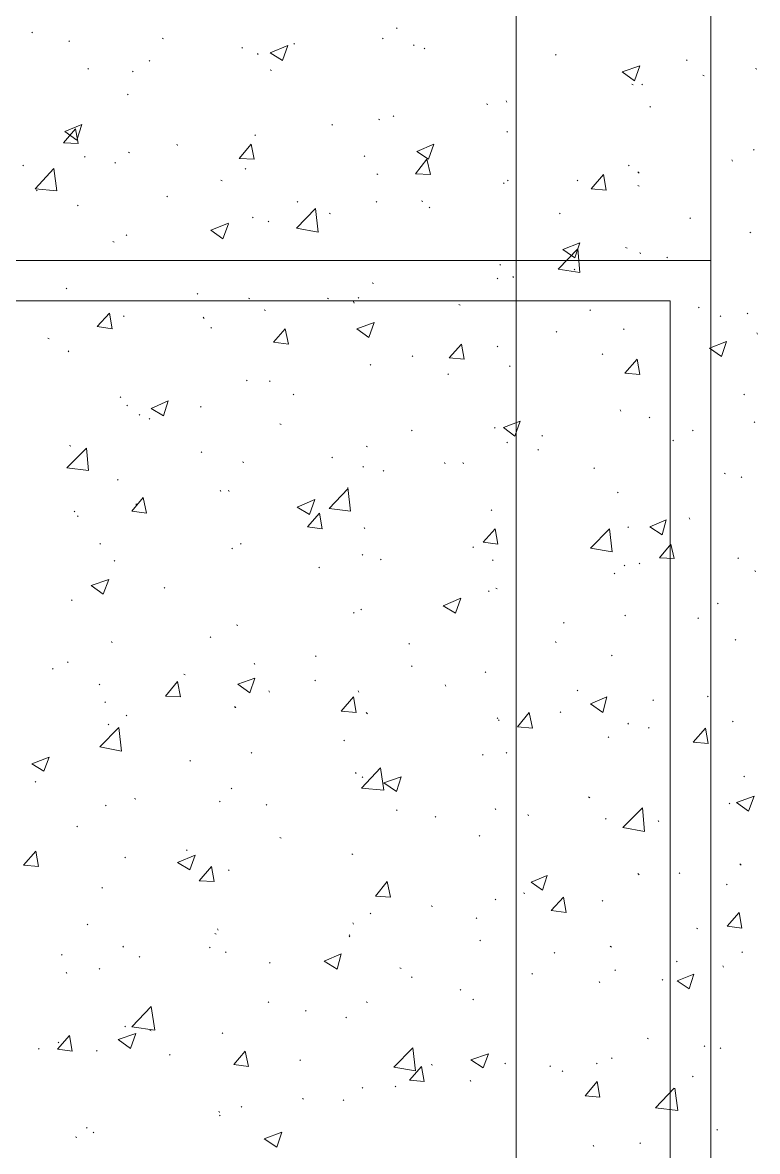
# Model space of a CAD drawing. Header units: millimetres. Extents: x 2928 to 3112, y 1220 to 1280.
# Drawn here: x 2978.841 to 2980.654, y 1245.648 to 1248.432 of the extents above; entities that cross this region are included whole.
import ezdxf

# ---------------------------------------------------------------- set-up
doc = ezdxf.new("R2010")
doc.units = ezdxf.units.MM

msp = doc.modelspace()

# ---------------------------------------------------------------- linework, layer by layer
at = {"color": 253, "linetype": 'Continuous', "lineweight": 5, "true_color": 0x9a9a9a}
for points in [[(2980.05854, 1262.93893), (2980.05854, 1240.41361), (2980.05854, 1240.41361)], [(2961.3116, 1241.9003), (2980.43854, 1241.9003), (2980.43854, 1247.74538), (2972.27343, 1247.74538), (2972.27343, 1256.61384), (2980.43854, 1256.61384), (2980.43854, 1261.45224), (2961.3116, 1261.45224), (2961.3116, 1249.1904)], [(2980.53854, 1247.84538), (2972.37343, 1247.84538), (2972.37343, 1256.51384), (2980.53854, 1256.51384)]]:
    msp.add_lwpolyline(points, dxfattribs=at)
msp.add_lwpolyline([(2941.98633, 1261.55224), (2980.53854, 1261.55224), (2980.53854, 1241.8003), (2941.98633, 1241.8003)], close=True, dxfattribs=at)
at = {"color": 92, "linetype": 'Continuous', "lineweight": 13, "true_color": 0x00b800}
for points in [[(2979.7652, 1248.41706), (2979.76353, 1248.41872), (2979.76353, 1248.41872)], [(2978.86519, 1248.40706), (2978.86352, 1248.40872), (2978.86352, 1248.40872)], [(2978.95685, 1248.38539), (2978.95519, 1248.38706), (2978.95519, 1248.38706)], [(2979.18852, 1248.39206), (2979.18519, 1248.39372), (2979.18519, 1248.39372)], [(2979.7302, 1248.39206), (2979.72853, 1248.39372), (2979.72853, 1248.39372)], [(2979.38353, 1248.36872), (2979.38186, 1248.37039), (2979.38186, 1248.37039)], [(2979.42186, 1248.35372), (2979.42019, 1248.35539), (2979.42019, 1248.35539)], [(2979.45186, 1248.35706), (2979.4952, 1248.37539), (2979.4952, 1248.37539)], [(2979.45186, 1248.35706), (2979.48186, 1248.33872), (2979.48186, 1248.33872)], [(2979.48186, 1248.33872), (2979.4952, 1248.37539), (2979.4952, 1248.37539)], [(2979.51186, 1248.37872), (2979.5102, 1248.38039), (2979.5102, 1248.38039)], [(2979.80687, 1248.37539), (2979.8052, 1248.37706), (2979.8052, 1248.37706)], [(2979.83353, 1248.36706), (2979.83187, 1248.36872), (2979.83187, 1248.36872)], [(2979.15519, 1248.33706), (2979.15352, 1248.33872), (2979.15352, 1248.33872)], [(2980.15687, 1248.35206), (2980.15521, 1248.35372), (2980.15521, 1248.35372)], [(2980.48021, 1248.33872), (2980.47854, 1248.34039), (2980.47854, 1248.34039)], [(2979.00352, 1248.31706), (2979.00186, 1248.31872), (2979.00186, 1248.31872)], [(2979.11352, 1248.31039), (2979.11186, 1248.31206), (2979.11186, 1248.31206)], [(2979.4552, 1248.31372), (2979.45186, 1248.31539), (2979.45186, 1248.31539)], [(2980.32021, 1248.31039), (2980.36354, 1248.32539), (2980.36354, 1248.32539)], [(2980.32021, 1248.31039), (2980.35021, 1248.28872), (2980.35021, 1248.28872)], [(2980.35021, 1248.28872), (2980.36354, 1248.32539), (2980.36354, 1248.32539)], [(2980.52188, 1248.30039), (2980.51854, 1248.30206), (2980.51854, 1248.30206)], [(2980.65188, 1248.31706), (2980.64855, 1248.31872), (2980.64855, 1248.31872)], [(2980.34687, 1248.27872), (2980.34354, 1248.28039), (2980.34354, 1248.28039)], [(2980.37021, 1248.27872), (2980.36854, 1248.28039), (2980.36854, 1248.28039)], [(2979.10186, 1248.25372), (2979.10019, 1248.25539), (2979.10019, 1248.25539)], [(2979.98854, 1248.23039), (2979.9852, 1248.23205), (2979.9852, 1248.23205)], [(2980.0352, 1248.23539), (2980.03354, 1248.23872), (2980.03354, 1248.23872)], [(2980.39021, 1248.22372), (2980.38854, 1248.22539), (2980.38854, 1248.22539)], [(2979.72187, 1248.19205), (2979.71853, 1248.19372), (2979.71853, 1248.19372)], [(2979.75687, 1248.20039), (2979.7552, 1248.20205), (2979.7552, 1248.20205)], [(2978.94185, 1248.13539), (2978.97186, 1248.17039), (2978.97186, 1248.17039)], [(2978.94519, 1248.16372), (2978.98686, 1248.18039), (2978.98686, 1248.18039)], [(2978.94519, 1248.16372), (2978.97519, 1248.14205), (2978.97519, 1248.14205)], [(2978.97852, 1248.13372), (2978.97186, 1248.17039), (2978.97186, 1248.17039)], [(2978.97519, 1248.14205), (2978.98686, 1248.18039), (2978.98686, 1248.18039)], [(2979.6052, 1248.17872), (2979.60353, 1248.18039), (2979.60353, 1248.18039)], [(2980.03687, 1248.16205), (2980.0352, 1248.16372), (2980.0352, 1248.16372)], [(2978.94185, 1248.13539), (2978.97852, 1248.13372), (2978.97852, 1248.13372)], [(2979.22353, 1248.12872), (2979.22186, 1248.13205), (2979.22186, 1248.13205)], [(2979.37519, 1248.09705), (2979.40519, 1248.13205), (2979.40519, 1248.13205)], [(2979.41186, 1248.09539), (2979.40519, 1248.13205), (2979.40519, 1248.13205)], [(2979.41519, 1248.15372), (2979.41353, 1248.15539), (2979.41353, 1248.15539)], [(2979.81353, 1248.11372), (2979.8552, 1248.13205), (2979.8552, 1248.13205)], [(2979.84187, 1248.09539), (2979.8552, 1248.13205), (2979.8552, 1248.13205)], [(2979.10519, 1248.11039), (2979.10186, 1248.11205), (2979.10186, 1248.11205)], [(2979.81353, 1248.11372), (2979.84187, 1248.09539), (2979.84187, 1248.09539)], [(2980.64521, 1248.11705), (2980.64355, 1248.11872), (2980.64355, 1248.11872)], [(2978.84352, 1248.07872), (2978.84185, 1248.08039), (2978.84185, 1248.08039)], [(2978.99519, 1248.10039), (2978.99352, 1248.10205), (2978.99352, 1248.10205)], [(2979.07019, 1248.08539), (2979.06852, 1248.08705), (2979.06852, 1248.08705)], [(2979.37519, 1248.09705), (2979.41186, 1248.09539), (2979.41186, 1248.09539)], [(2979.6852, 1248.10205), (2979.68353, 1248.10372), (2979.68353, 1248.10372)], [(2979.8102, 1248.05872), (2979.83853, 1248.09539), (2979.83853, 1248.09539)], [(2979.84687, 1248.05705), (2979.83853, 1248.09539), (2979.83853, 1248.09539)], [(2980.33687, 1248.07872), (2980.33521, 1248.08039), (2980.33521, 1248.08039)], [(2980.59188, 1248.09039), (2980.59021, 1248.09372), (2980.59021, 1248.09372)], [(2978.87185, 1248.02205), (2978.91852, 1248.07205), (2978.91852, 1248.07205)], [(2978.92519, 1248.01705), (2978.91852, 1248.07205), (2978.91852, 1248.07205)], [(2979.39186, 1248.07039), (2979.39019, 1248.07205), (2979.39019, 1248.07205)], [(2979.71687, 1248.05705), (2979.7152, 1248.05872), (2979.7152, 1248.05872)], [(2979.8102, 1248.05872), (2979.84687, 1248.05705), (2979.84687, 1248.05705)], [(2980.24354, 1248.02205), (2980.27354, 1248.05705), (2980.27354, 1248.05705)], [(2980.28021, 1248.01872), (2980.27354, 1248.05705), (2980.27354, 1248.05705)], [(2980.36188, 1248.06038), (2980.35854, 1248.06372), (2980.35854, 1248.06372)], [(2978.87185, 1248.02205), (2978.92519, 1248.01705), (2978.92519, 1248.01705)], [(2979.33353, 1248.04205), (2979.33019, 1248.04372), (2979.33019, 1248.04372)], [(2980.02854, 1248.03538), (2980.02687, 1248.03705), (2980.02687, 1248.03705)], [(2980.03854, 1248.04205), (2980.03687, 1248.04372), (2980.03687, 1248.04372)], [(2980.21021, 1248.04205), (2980.20854, 1248.04372), (2980.20854, 1248.04372)], [(2980.24354, 1248.02205), (2980.28021, 1248.01872), (2980.28021, 1248.01872)], [(2980.36188, 1248.02872), (2980.35854, 1248.03038), (2980.35854, 1248.03038)], [(2978.87685, 1248.01705), (2978.87519, 1248.01872), (2978.87519, 1248.01872)], [(2979.19853, 1248.00205), (2979.19686, 1248.00372), (2979.19686, 1248.00372)], [(2978.97852, 1247.98038), (2978.97686, 1247.98205), (2978.97686, 1247.98205)], [(2979.51686, 1247.92538), (2979.56353, 1247.97372), (2979.56353, 1247.97372)], [(2979.5202, 1247.98872), (2979.51853, 1247.99038), (2979.51853, 1247.99038)], [(2979.5702, 1247.91538), (2979.56353, 1247.97372), (2979.56353, 1247.97372)], [(2979.7152, 1247.98872), (2979.71353, 1247.99038), (2979.71353, 1247.99038)], [(2979.82853, 1247.99038), (2979.8252, 1247.99205), (2979.8252, 1247.99205)], [(2979.8452, 1247.97538), (2979.84353, 1247.97705), (2979.84353, 1247.97705)], [(2979.30519, 1247.92038), (2979.34853, 1247.93705), (2979.34853, 1247.93705)], [(2979.41019, 1247.95038), (2979.40853, 1247.95205), (2979.40853, 1247.95205)], [(2979.44853, 1247.94038), (2979.44686, 1247.94205), (2979.44686, 1247.94205)], [(2979.6002, 1247.96038), (2979.59686, 1247.96205), (2979.59686, 1247.96205)], [(2980.16687, 1247.96038), (2980.16521, 1247.96205), (2980.16521, 1247.96205)], [(2980.48854, 1247.94872), (2980.48688, 1247.95038), (2980.48688, 1247.95038)], [(2979.30519, 1247.92038), (2979.33519, 1247.89872), (2979.33519, 1247.89872)], [(2979.33519, 1247.89872), (2979.34853, 1247.93538), (2979.34853, 1247.93538)], [(2979.51686, 1247.92538), (2979.5702, 1247.91538), (2979.5702, 1247.91538)], [(2980.63688, 1247.91372), (2980.63521, 1247.91538), (2980.63521, 1247.91538)], [(2979.06686, 1247.89038), (2979.06352, 1247.89205), (2979.06352, 1247.89205)], [(2979.09852, 1247.90705), (2979.09686, 1247.90872), (2979.09686, 1247.90872)], [(2980.17354, 1247.87205), (2980.21521, 1247.88872), (2980.21521, 1247.88872)], [(2980.20354, 1247.85205), (2980.21521, 1247.88872), (2980.21521, 1247.88872)], [(2980.16187, 1247.82371), (2980.21021, 1247.87372), (2980.21021, 1247.87372)], [(2980.17354, 1247.87205), (2980.20354, 1247.85205), (2980.20354, 1247.85205)], [(2980.21521, 1247.81538), (2980.21021, 1247.87372), (2980.21021, 1247.87372)], [(2980.33187, 1247.87538), (2980.32854, 1247.87705), (2980.32854, 1247.87705)], [(2980.36521, 1247.86205), (2980.36354, 1247.86538), (2980.36354, 1247.86538)], [(2980.43188, 1247.85205), (2980.43021, 1247.85372), (2980.43021, 1247.85372)], [(2980.0202, 1247.83372), (2980.01854, 1247.83538), (2980.01854, 1247.83538)], [(2980.01354, 1247.80038), (2980.01187, 1247.80205), (2980.01187, 1247.80205)], [(2980.05187, 1247.80371), (2980.0502, 1247.80538), (2980.0502, 1247.80538)], [(2980.16187, 1247.82371), (2980.21521, 1247.81538), (2980.21521, 1247.81538)], [(2980.20354, 1247.82205), (2980.20187, 1247.82371), (2980.20187, 1247.82371)], [(2978.95019, 1247.77538), (2978.94852, 1247.77705), (2978.94852, 1247.77705)], [(2979.70687, 1247.78871), (2979.70353, 1247.79038), (2979.70353, 1247.79038)], [(2979.27353, 1247.76205), (2979.27186, 1247.76371), (2979.27186, 1247.76371)], [(2979.40186, 1247.75038), (2979.39853, 1247.75205), (2979.39853, 1247.75205)], [(2979.5952, 1247.75038), (2979.59353, 1247.75205), (2979.59353, 1247.75205)], [(2979.65853, 1247.74038), (2979.65686, 1247.74371), (2979.65686, 1247.74371)], [(2979.6702, 1247.75205), (2979.66853, 1247.75371), (2979.66853, 1247.75371)], [(2979.02519, 1247.68205), (2979.05519, 1247.71538), (2979.05519, 1247.71538)], [(2979.06186, 1247.67705), (2979.05519, 1247.71538), (2979.05519, 1247.71538)], [(2979.4402, 1247.72205), (2979.43686, 1247.72371), (2979.43686, 1247.72371)], [(2979.9202, 1247.73538), (2979.91687, 1247.73705), (2979.91687, 1247.73705)], [(2980.24187, 1247.72205), (2980.24021, 1247.72371), (2980.24021, 1247.72371)], [(2980.51021, 1247.72871), (2980.50854, 1247.73038), (2980.50854, 1247.73038)], [(2980.63021, 1247.71371), (2980.62855, 1247.71538), (2980.62855, 1247.71538)], [(2979.09186, 1247.70705), (2979.09019, 1247.70871), (2979.09019, 1247.70871)], [(2979.28853, 1247.70205), (2979.28686, 1247.70538), (2979.28686, 1247.70538)], [(2979.6652, 1247.67705), (2979.70853, 1247.69205), (2979.70853, 1247.69205)], [(2979.6952, 1247.65538), (2979.70853, 1247.69205), (2979.70853, 1247.69205)], [(2980.56354, 1247.70705), (2980.56188, 1247.70871), (2980.56188, 1247.70871)], [(2979.02519, 1247.68205), (2979.06186, 1247.67705), (2979.06186, 1247.67705)], [(2979.30686, 1247.67871), (2979.30519, 1247.68038), (2979.30519, 1247.68038)], [(2979.4602, 1247.64371), (2979.48853, 1247.67705), (2979.48853, 1247.67705)], [(2979.49686, 1247.63871), (2979.48853, 1247.67705), (2979.48853, 1247.67705)], [(2979.6652, 1247.67705), (2979.6952, 1247.65538), (2979.6952, 1247.65538)], [(2980.15854, 1247.66871), (2980.15687, 1247.67038), (2980.15687, 1247.67038)], [(2980.32521, 1247.67538), (2980.32354, 1247.67705), (2980.32354, 1247.67705)], [(2980.65355, 1247.66371), (2980.65188, 1247.66705), (2980.65188, 1247.66705)], [(2978.90685, 1247.65205), (2978.90352, 1247.65371), (2978.90352, 1247.65371)], [(2979.4602, 1247.64371), (2979.49686, 1247.63871), (2979.49686, 1247.63871)], [(2979.89353, 1247.60538), (2979.92354, 1247.63871), (2979.92354, 1247.63871)], [(2979.9302, 1247.60205), (2979.92354, 1247.63871), (2979.92354, 1247.63871)], [(2980.01354, 1247.63205), (2980.01187, 1247.63371), (2980.01187, 1247.63371)], [(2980.53521, 1247.62871), (2980.57688, 1247.64538), (2980.57688, 1247.64538)], [(2980.56521, 1247.60871), (2980.57688, 1247.64538), (2980.57688, 1247.64538)], [(2978.95519, 1247.62038), (2978.95352, 1247.62205), (2978.95352, 1247.62205)], [(2979.80353, 1247.60871), (2979.80187, 1247.61038), (2979.80187, 1247.61038)], [(2979.89353, 1247.60538), (2979.9302, 1247.60205), (2979.9302, 1247.60205)], [(2980.27187, 1247.61371), (2980.27021, 1247.61538), (2980.27021, 1247.61538)], [(2980.53521, 1247.62871), (2980.56521, 1247.60871), (2980.56521, 1247.60871)], [(2979.7002, 1247.58704), (2979.69853, 1247.58871), (2979.69853, 1247.58871)], [(2980.04354, 1247.58371), (2980.04187, 1247.58538), (2980.04187, 1247.58538)], [(2980.32687, 1247.56704), (2980.35687, 1247.60205), (2980.35687, 1247.60205)], [(2980.36354, 1247.56371), (2980.35687, 1247.60205), (2980.35687, 1247.60205)], [(2979.39519, 1247.54871), (2979.39353, 1247.55038), (2979.39353, 1247.55038)], [(2979.45186, 1247.54704), (2979.4502, 1247.54871), (2979.4502, 1247.54871)], [(2979.89187, 1247.56371), (2979.8902, 1247.56538), (2979.8902, 1247.56538)], [(2980.32687, 1247.56704), (2980.36354, 1247.56371), (2980.36354, 1247.56371)], [(2979.08352, 1247.50704), (2979.08186, 1247.50871), (2979.08186, 1247.50871)], [(2979.15852, 1247.48038), (2979.20019, 1247.49871), (2979.20019, 1247.49871)], [(2979.18852, 1247.46204), (2979.20019, 1247.49871), (2979.20019, 1247.49871)], [(2979.5102, 1247.51371), (2979.50853, 1247.51538), (2979.50853, 1247.51538)], [(2980.62188, 1247.51371), (2980.62021, 1247.51538), (2980.62021, 1247.51538)], [(2979.10019, 1247.48704), (2979.09852, 1247.48871), (2979.09852, 1247.48871)], [(2979.13019, 1247.46371), (2979.12852, 1247.46538), (2979.12852, 1247.46538)], [(2979.15852, 1247.48038), (2979.18852, 1247.46204), (2979.18852, 1247.46204)], [(2979.28186, 1247.48371), (2979.28019, 1247.48538), (2979.28019, 1247.48538)], [(2980.31687, 1247.47371), (2980.31521, 1247.47704), (2980.31521, 1247.47704)], [(2979.15519, 1247.45371), (2979.15352, 1247.45538), (2979.15352, 1247.45538)], [(2979.47853, 1247.44038), (2979.4752, 1247.44204), (2979.4752, 1247.44204)], [(2980.02687, 1247.43371), (2980.06854, 1247.44871), (2980.06854, 1247.44871)], [(2980.0552, 1247.41204), (2980.06854, 1247.44871), (2980.06854, 1247.44871)], [(2980.38854, 1247.45704), (2980.38688, 1247.45871), (2980.38688, 1247.45871)], [(2980.64688, 1247.44538), (2980.64521, 1247.44704), (2980.64521, 1247.44704)], [(2979.80187, 1247.42538), (2979.8002, 1247.42704), (2979.8002, 1247.42704)], [(2980.00687, 1247.43204), (2980.0052, 1247.43371), (2980.0052, 1247.43371)], [(2980.02687, 1247.43371), (2980.0552, 1247.41204), (2980.0552, 1247.41204)], [(2980.12354, 1247.41204), (2980.12187, 1247.41371), (2980.12187, 1247.41371)], [(2980.49521, 1247.42538), (2980.49354, 1247.42704), (2980.49354, 1247.42704)], [(2978.95019, 1247.33371), (2978.99852, 1247.38204), (2978.99852, 1247.38204)], [(2978.96019, 1247.38704), (2978.95685, 1247.38871), (2978.95685, 1247.38871)], [(2979.00352, 1247.32704), (2978.99852, 1247.38204), (2978.99852, 1247.38204)], [(2979.69187, 1247.38538), (2979.68853, 1247.38704), (2979.68853, 1247.38704)], [(2980.03687, 1247.39538), (2980.0352, 1247.39704), (2980.0352, 1247.39704)], [(2980.44688, 1247.40038), (2980.44521, 1247.40204), (2980.44521, 1247.40204)], [(2979.28353, 1247.37204), (2979.28186, 1247.37371), (2979.28186, 1247.37371)], [(2979.6052, 1247.35871), (2979.60353, 1247.36037), (2979.60353, 1247.36037)], [(2980.11354, 1247.37704), (2980.11187, 1247.37871), (2980.11187, 1247.37871)], [(2978.95019, 1247.33371), (2979.00352, 1247.32704), (2979.00352, 1247.32704)], [(2979.38686, 1247.34704), (2979.38353, 1247.34871), (2979.38353, 1247.34871)], [(2979.68187, 1247.33537), (2979.6802, 1247.33704), (2979.6802, 1247.33704)], [(2979.73187, 1247.32537), (2979.7302, 1247.32704), (2979.7302, 1247.32704)], [(2979.88353, 1247.34371), (2979.88187, 1247.34704), (2979.88187, 1247.34704)], [(2979.92854, 1247.34371), (2979.92687, 1247.34704), (2979.92687, 1247.34704)], [(2980.25187, 1247.33204), (2980.25021, 1247.33371), (2980.25021, 1247.33371)], [(2979.07686, 1247.30371), (2979.07519, 1247.30537), (2979.07519, 1247.30537)], [(2980.57521, 1247.31871), (2980.57188, 1247.32037), (2980.57188, 1247.32037)], [(2980.61521, 1247.31037), (2980.61355, 1247.31204), (2980.61355, 1247.31204)], [(2979.33019, 1247.27537), (2979.32853, 1247.27871), (2979.32853, 1247.27871)], [(2979.35019, 1247.27537), (2979.34853, 1247.27871), (2979.34853, 1247.27871)], [(2979.59686, 1247.23371), (2979.64353, 1247.28204), (2979.64353, 1247.28204)], [(2979.6502, 1247.22704), (2979.64353, 1247.28537), (2979.64353, 1247.28537)], [(2980.31021, 1247.27204), (2980.30854, 1247.27371), (2980.30854, 1247.27371)], [(2979.11019, 1247.22704), (2979.13852, 1247.26037), (2979.13852, 1247.26037)], [(2979.12186, 1247.24371), (2979.12019, 1247.24537), (2979.12019, 1247.24537)], [(2979.14686, 1247.22204), (2979.13852, 1247.26037), (2979.13852, 1247.26037)], [(2979.51853, 1247.23704), (2979.56186, 1247.25537), (2979.56186, 1247.25537)], [(2979.54853, 1247.21871), (2979.56186, 1247.25537), (2979.56186, 1247.25537)], [(2978.97019, 1247.22537), (2978.96852, 1247.22704), (2978.96852, 1247.22704)], [(2978.97852, 1247.21371), (2978.97686, 1247.21537), (2978.97686, 1247.21537)], [(2979.11019, 1247.22704), (2979.14686, 1247.22204), (2979.14686, 1247.22204)], [(2979.51853, 1247.23704), (2979.54853, 1247.21871), (2979.54853, 1247.21871)], [(2979.54353, 1247.18871), (2979.57353, 1247.22204), (2979.57353, 1247.22204)], [(2979.5802, 1247.18371), (2979.57353, 1247.22204), (2979.57353, 1247.22204)], [(2979.59686, 1247.23371), (2979.6502, 1247.22704), (2979.6502, 1247.22704)], [(2979.99854, 1247.22871), (2979.99687, 1247.23037), (2979.99687, 1247.23037)], [(2979.54353, 1247.18871), (2979.5802, 1247.18371), (2979.5802, 1247.18371)], [(2979.6852, 1247.18371), (2979.68353, 1247.18704), (2979.68353, 1247.18704)], [(2980.33521, 1247.18704), (2980.33354, 1247.18871), (2980.33354, 1247.18871)], [(2980.38854, 1247.18871), (2980.42854, 1247.20537), (2980.42854, 1247.20537)], [(2980.38854, 1247.18871), (2980.41854, 1247.16871), (2980.41854, 1247.16871)], [(2980.41854, 1247.16871), (2980.42854, 1247.20537), (2980.42854, 1247.20537)], [(2980.48688, 1247.20704), (2980.48521, 1247.21037), (2980.48521, 1247.21037)], [(2979.97687, 1247.15037), (2980.00687, 1247.18371), (2980.00687, 1247.18371)], [(2980.01354, 1247.14537), (2980.00687, 1247.18371), (2980.00687, 1247.18371)], [(2980.24187, 1247.13537), (2980.28854, 1247.18371), (2980.28854, 1247.18371)], [(2980.29521, 1247.12704), (2980.28854, 1247.18371), (2980.28854, 1247.18371)], [(2979.03352, 1247.14537), (2979.03186, 1247.14704), (2979.03186, 1247.14704)], [(2979.35853, 1247.13371), (2979.35686, 1247.13537), (2979.35686, 1247.13537)], [(2979.38019, 1247.14537), (2979.37853, 1247.14704), (2979.37853, 1247.14704)], [(2979.95354, 1247.13704), (2979.95187, 1247.13871), (2979.95187, 1247.13871)], [(2979.97687, 1247.15037), (2980.01354, 1247.14537), (2980.01354, 1247.14537)], [(2980.24187, 1247.13537), (2980.29521, 1247.12704), (2980.29521, 1247.12704)], [(2980.41188, 1247.11204), (2980.44021, 1247.14537), (2980.44021, 1247.14537)], [(2980.44854, 1247.11037), (2980.44021, 1247.14537), (2980.44021, 1247.14537)], [(2979.06852, 1247.1037), (2979.06686, 1247.10537), (2979.06686, 1247.10537)], [(2979.6802, 1247.1187), (2979.67853, 1247.12037), (2979.67853, 1247.12037)], [(2979.7252, 1247.10704), (2979.72353, 1247.1087), (2979.72353, 1247.1087)], [(2980.00187, 1247.10537), (2980.0002, 1247.10704), (2980.0002, 1247.10704)], [(2980.41188, 1247.11204), (2980.44854, 1247.11037), (2980.44854, 1247.11037)], [(2980.60688, 1247.11037), (2980.60521, 1247.11204), (2980.60521, 1247.11204)], [(2979.57353, 1247.08704), (2979.57186, 1247.0887), (2979.57186, 1247.0887)], [(2980.32687, 1247.09204), (2980.32521, 1247.0937), (2980.32521, 1247.0937)], [(2980.36354, 1247.09704), (2980.36188, 1247.0987), (2980.36188, 1247.0987)], [(2980.64855, 1247.07704), (2980.64688, 1247.08037), (2980.64688, 1247.08037)], [(2979.01019, 1247.0437), (2979.05352, 1247.0587), (2979.05352, 1247.0587)], [(2979.04019, 1247.02204), (2979.05352, 1247.0587), (2979.05352, 1247.0587)], [(2980.30187, 1247.07204), (2980.30021, 1247.0737), (2980.30021, 1247.0737)], [(2979.01019, 1247.0437), (2979.04019, 1247.02204), (2979.04019, 1247.02204)], [(2979.19186, 1247.03704), (2979.19019, 1247.0387), (2979.19019, 1247.0387)], [(2979.99187, 1247.0287), (2979.9902, 1247.03037), (2979.9902, 1247.03037)], [(2980.01187, 1247.03537), (2980.00854, 1247.03704), (2980.00854, 1247.03704)], [(2978.96352, 1247.00704), (2978.96186, 1247.0087), (2978.96186, 1247.0087)], [(2979.87853, 1246.9937), (2979.92187, 1247.01204), (2979.92187, 1247.01204)], [(2979.87853, 1246.9937), (2979.90854, 1246.97537), (2979.90854, 1246.97537)], [(2979.90854, 1246.97537), (2979.92187, 1247.01204), (2979.92187, 1247.01204)], [(2980.55688, 1246.9987), (2980.55521, 1247.00037), (2980.55521, 1247.00037)], [(2979.65853, 1246.97537), (2979.65686, 1246.97704), (2979.65686, 1246.97704)], [(2979.67687, 1246.9837), (2979.6752, 1246.98537), (2979.6752, 1246.98537)], [(2980.32854, 1246.9687), (2980.32687, 1246.97037), (2980.32687, 1246.97037)], [(2980.50854, 1246.96204), (2980.50688, 1246.9637), (2980.50688, 1246.9637)], [(2979.37186, 1246.94537), (2979.36853, 1246.94704), (2979.36853, 1246.94704)], [(2980.17687, 1246.95037), (2980.17521, 1246.95204), (2980.17521, 1246.95204)], [(2979.30519, 1246.91537), (2979.30353, 1246.91704), (2979.30353, 1246.91704)], [(2980.60021, 1246.9087), (2980.59855, 1246.91037), (2980.59855, 1246.91037)], [(2979.06186, 1246.90204), (2979.06019, 1246.90537), (2979.06019, 1246.90537)], [(2979.7952, 1246.8987), (2979.79353, 1246.90037), (2979.79353, 1246.90037)], [(2980.15687, 1246.90204), (2980.15521, 1246.90537), (2980.15521, 1246.90537)], [(2978.95352, 1246.8537), (2978.95185, 1246.85537), (2978.95185, 1246.85537)], [(2979.41353, 1246.8487), (2979.41186, 1246.85203), (2979.41186, 1246.85203)], [(2979.5652, 1246.8687), (2979.56353, 1246.87037), (2979.56353, 1246.87037)], [(2980.29521, 1246.87037), (2980.29354, 1246.87203), (2980.29354, 1246.87203)], [(2978.91685, 1246.83703), (2978.91519, 1246.8387), (2978.91519, 1246.8387)], [(2979.24186, 1246.8237), (2979.23853, 1246.82537), (2979.23853, 1246.82537)], [(2979.80187, 1246.8437), (2979.8002, 1246.84537), (2979.8002, 1246.84537)], [(2979.98354, 1246.8287), (2979.98187, 1246.83037), (2979.98187, 1246.83037)], [(2979.03186, 1246.7987), (2979.03019, 1246.80037), (2979.03019, 1246.80037)], [(2979.19352, 1246.77037), (2979.22353, 1246.80703), (2979.22353, 1246.80703)], [(2979.23019, 1246.7687), (2979.22353, 1246.80703), (2979.22353, 1246.80703)], [(2979.37186, 1246.80037), (2979.41353, 1246.81537), (2979.41353, 1246.81537)], [(2979.37186, 1246.80037), (2979.40186, 1246.7787), (2979.40186, 1246.7787)], [(2979.40186, 1246.7787), (2979.41353, 1246.81537), (2979.41353, 1246.81537)], [(2979.56353, 1246.8087), (2979.56186, 1246.81037), (2979.56186, 1246.81037)], [(2979.8852, 1246.79537), (2979.88353, 1246.7987), (2979.88353, 1246.7987)], [(2979.19352, 1246.77037), (2979.23019, 1246.7687), (2979.23019, 1246.7687)], [(2979.4502, 1246.78037), (2979.44853, 1246.7837), (2979.44853, 1246.7837)], [(2979.62686, 1246.7337), (2979.65686, 1246.7687), (2979.65686, 1246.7687)], [(2979.66353, 1246.73037), (2979.65686, 1246.7687), (2979.65686, 1246.7687)], [(2979.6702, 1246.78037), (2979.66853, 1246.7837), (2979.66853, 1246.7837)], [(2980.21021, 1246.7837), (2980.20854, 1246.78537), (2980.20854, 1246.78537)], [(2980.24187, 1246.75203), (2980.28187, 1246.7687), (2980.28187, 1246.7687)], [(2980.27187, 1246.73037), (2980.28187, 1246.7687), (2980.28187, 1246.7687)], [(2980.53188, 1246.7687), (2980.53021, 1246.77037), (2980.53021, 1246.77037)], [(2979.04519, 1246.75537), (2979.04352, 1246.75703), (2979.04352, 1246.75703)], [(2979.36519, 1246.74203), (2979.36353, 1246.74537), (2979.36353, 1246.74537)], [(2979.36686, 1246.74203), (2979.36519, 1246.74537), (2979.36519, 1246.74537)], [(2980.24187, 1246.75203), (2980.27187, 1246.73037), (2980.27187, 1246.73037)], [(2980.39688, 1246.76037), (2980.39521, 1246.76203), (2980.39521, 1246.76203)], [(2979.09852, 1246.72203), (2979.09686, 1246.7237), (2979.09686, 1246.7237)], [(2979.62686, 1246.7337), (2979.66353, 1246.73037), (2979.66353, 1246.73037)], [(2979.69187, 1246.72703), (2979.68853, 1246.73037), (2979.68853, 1246.73037)], [(2980.01354, 1246.71537), (2980.01187, 1246.71703), (2980.01187, 1246.71703)], [(2980.01687, 1246.71037), (2980.0152, 1246.71203), (2980.0152, 1246.71203)], [(2980.06187, 1246.69537), (2980.0902, 1246.73037), (2980.0902, 1246.73037)], [(2980.09854, 1246.69203), (2980.0902, 1246.73037), (2980.0902, 1246.73037)], [(2980.16854, 1246.73037), (2980.16687, 1246.73203), (2980.16687, 1246.73203)], [(2979.03186, 1246.64536), (2979.07852, 1246.6937), (2979.07852, 1246.6937)], [(2979.05352, 1246.70037), (2979.05186, 1246.70203), (2979.05186, 1246.70203)], [(2979.08519, 1246.63536), (2979.07852, 1246.6937), (2979.07852, 1246.6937)], [(2980.06187, 1246.69537), (2980.09854, 1246.69203), (2980.09854, 1246.69203)], [(2980.33521, 1246.70203), (2980.33354, 1246.7037), (2980.33354, 1246.7037)], [(2980.38688, 1246.69203), (2980.38521, 1246.6937), (2980.38521, 1246.6937)], [(2980.49521, 1246.65703), (2980.52521, 1246.69203), (2980.52521, 1246.69203)], [(2980.53188, 1246.6537), (2980.52521, 1246.69203), (2980.52521, 1246.69203)], [(2980.59354, 1246.70703), (2980.59188, 1246.7087), (2980.59188, 1246.7087)], [(2979.6352, 1246.66036), (2979.63353, 1246.66203), (2979.63353, 1246.66203)], [(2980.28687, 1246.6687), (2980.28521, 1246.67037), (2980.28521, 1246.67037)], [(2980.49521, 1246.65703), (2980.53188, 1246.6537), (2980.53188, 1246.6537)], [(2979.03186, 1246.64536), (2979.08519, 1246.63536), (2979.08519, 1246.63536)], [(2979.40686, 1246.63036), (2979.40519, 1246.63203), (2979.40519, 1246.63203)], [(2980.0352, 1246.63036), (2980.03354, 1246.63203), (2980.03354, 1246.63203)], [(2978.86352, 1246.6037), (2978.90685, 1246.62036), (2978.90685, 1246.62036)], [(2978.86352, 1246.6037), (2978.89352, 1246.58536), (2978.89352, 1246.58536)], [(2978.89352, 1246.58536), (2978.90685, 1246.62036), (2978.90685, 1246.62036)], [(2979.25519, 1246.61036), (2979.25353, 1246.61203), (2979.25353, 1246.61203)], [(2979.97687, 1246.62536), (2979.9752, 1246.62703), (2979.9752, 1246.62703)], [(2979.66353, 1246.58036), (2979.66187, 1246.58203), (2979.66187, 1246.58203)], [(2979.67687, 1246.5437), (2979.72353, 1246.5937), (2979.72353, 1246.5937)], [(2979.73187, 1246.5387), (2979.72353, 1246.5937), (2979.72353, 1246.5937)], [(2980.62188, 1246.57203), (2980.62021, 1246.5737), (2980.62021, 1246.5737)], [(2978.87352, 1246.5587), (2978.87185, 1246.56036), (2978.87185, 1246.56036)], [(2979.6802, 1246.57036), (2979.67853, 1246.57203), (2979.67853, 1246.57203)], [(2979.73187, 1246.55703), (2979.7752, 1246.57203), (2979.7752, 1246.57203)], [(2979.73187, 1246.55703), (2979.76353, 1246.53536), (2979.76353, 1246.53536)], [(2979.76353, 1246.53536), (2979.7752, 1246.57203), (2979.7752, 1246.57203)], [(2979.12019, 1246.51703), (2979.11686, 1246.5187), (2979.11686, 1246.5187)], [(2979.35686, 1246.54203), (2979.35519, 1246.5437), (2979.35519, 1246.5437)], [(2979.67687, 1246.5437), (2979.73187, 1246.5387), (2979.73187, 1246.5387)], [(2980.24021, 1246.52036), (2980.23687, 1246.52203), (2980.23687, 1246.52203)], [(2980.60188, 1246.5087), (2980.64521, 1246.5237), (2980.64521, 1246.5237)], [(2980.63188, 1246.48703), (2980.64521, 1246.5237), (2980.64521, 1246.5237)], [(2979.04686, 1246.50036), (2979.04519, 1246.50203), (2979.04519, 1246.50203)], [(2979.32853, 1246.51036), (2979.32686, 1246.51203), (2979.32686, 1246.51203)], [(2979.44353, 1246.50203), (2979.44186, 1246.5037), (2979.44186, 1246.5037)], [(2979.7652, 1246.4887), (2979.76353, 1246.49036), (2979.76353, 1246.49036)], [(2980.00854, 1246.49036), (2980.00687, 1246.4937), (2980.00687, 1246.4937)], [(2980.32187, 1246.44703), (2980.37021, 1246.49536), (2980.37021, 1246.49536)], [(2980.37521, 1246.43703), (2980.37021, 1246.49536), (2980.37021, 1246.49536)], [(2980.58521, 1246.50536), (2980.58354, 1246.50703), (2980.58354, 1246.50703)], [(2980.60188, 1246.5087), (2980.63188, 1246.48703), (2980.63188, 1246.48703)], [(2979.8602, 1246.47203), (2979.85853, 1246.4737), (2979.85853, 1246.4737)], [(2980.08854, 1246.47536), (2980.08687, 1246.4787), (2980.08687, 1246.4787)], [(2980.28021, 1246.46703), (2980.27854, 1246.4687), (2980.27854, 1246.4687)], [(2980.41021, 1246.46036), (2980.40854, 1246.4637), (2980.40854, 1246.4637)], [(2978.97686, 1246.4487), (2978.97519, 1246.45036), (2978.97519, 1246.45036)], [(2980.32187, 1246.44703), (2980.37521, 1246.43703), (2980.37521, 1246.43703)], [(2979.47853, 1246.42036), (2979.4752, 1246.42203), (2979.4752, 1246.42203)], [(2979.96854, 1246.42536), (2979.96687, 1246.42703), (2979.96687, 1246.42703)], [(2978.84352, 1246.35369), (2978.87352, 1246.38869), (2978.87352, 1246.38869)], [(2978.88019, 1246.35036), (2978.87352, 1246.38869), (2978.87352, 1246.38869)], [(2979.22353, 1246.36036), (2979.26686, 1246.37869), (2979.26686, 1246.37869)], [(2979.24686, 1246.39036), (2979.24519, 1246.39203), (2979.24519, 1246.39203)], [(2979.25353, 1246.34203), (2979.26686, 1246.37869), (2979.26686, 1246.37869)], [(2979.6552, 1246.38036), (2979.65353, 1246.38203), (2979.65353, 1246.38203)], [(2978.84352, 1246.35369), (2978.88019, 1246.35036), (2978.88019, 1246.35036)], [(2979.09519, 1246.37203), (2979.09352, 1246.37369), (2979.09352, 1246.37369)], [(2979.22353, 1246.36036), (2979.25353, 1246.34203), (2979.25353, 1246.34203)], [(2979.27686, 1246.31536), (2979.30686, 1246.35036), (2979.30686, 1246.35036)], [(2979.31353, 1246.31369), (2979.30686, 1246.35036), (2979.30686, 1246.35036)], [(2980.61355, 1246.35369), (2980.61021, 1246.35703), (2980.61021, 1246.35703)], [(2979.35019, 1246.34036), (2979.34853, 1246.34203), (2979.34853, 1246.34203)], [(2980.0952, 1246.31203), (2980.13521, 1246.32869), (2980.13521, 1246.32869)], [(2980.12354, 1246.29203), (2980.13521, 1246.32869), (2980.13521, 1246.32869)], [(2980.36188, 1246.33036), (2980.35854, 1246.33369), (2980.35854, 1246.33369)], [(2980.46188, 1246.33369), (2980.46021, 1246.33536), (2980.46021, 1246.33536)], [(2979.03852, 1246.29703), (2979.03686, 1246.29869), (2979.03686, 1246.29869)], [(2979.27686, 1246.31536), (2979.31353, 1246.31369), (2979.31353, 1246.31369)], [(2979.71187, 1246.27703), (2979.7402, 1246.31369), (2979.7402, 1246.31369)], [(2979.74853, 1246.27536), (2979.7402, 1246.31369), (2979.7402, 1246.31369)], [(2980.0952, 1246.31203), (2980.12354, 1246.29203), (2980.12354, 1246.29203)], [(2980.57854, 1246.30536), (2980.57688, 1246.30703), (2980.57688, 1246.30703)], [(2979.71187, 1246.27703), (2979.74853, 1246.27536), (2979.74853, 1246.27536)], [(2980.00854, 1246.26869), (2980.00687, 1246.27036), (2980.00687, 1246.27036)], [(2980.0802, 1246.28369), (2980.07687, 1246.28536), (2980.07687, 1246.28536)], [(2980.14521, 1246.24203), (2980.17521, 1246.27536), (2980.17521, 1246.27536)], [(2980.18187, 1246.23703), (2980.17521, 1246.27536), (2980.17521, 1246.27536)], [(2980.27187, 1246.26536), (2980.27021, 1246.26703), (2980.27021, 1246.26703)], [(2979.85187, 1246.25203), (2979.84853, 1246.25369), (2979.84853, 1246.25369)], [(2980.14521, 1246.24203), (2980.18187, 1246.23703), (2980.18187, 1246.23703)], [(2979.65686, 1246.20869), (2979.6552, 1246.21203), (2979.6552, 1246.21203)], [(2979.7002, 1246.23369), (2979.69853, 1246.23536), (2979.69853, 1246.23536)], [(2979.96187, 1246.22203), (2979.9602, 1246.22369), (2979.9602, 1246.22369)], [(2980.57854, 1246.20369), (2980.60855, 1246.23703), (2980.60855, 1246.23703)], [(2980.61521, 1246.19869), (2980.60855, 1246.23703), (2980.60855, 1246.23703)], [(2979.00186, 1246.20703), (2979.00019, 1246.20869), (2979.00019, 1246.20869)], [(2979.31853, 1246.18369), (2979.31519, 1246.18536), (2979.31519, 1246.18536)], [(2979.32353, 1246.19369), (2979.32186, 1246.19703), (2979.32186, 1246.19703)], [(2980.50688, 1246.19703), (2980.50354, 1246.19869), (2980.50354, 1246.19869)], [(2980.57854, 1246.20369), (2980.61521, 1246.19869), (2980.61521, 1246.19869)], [(2979.64853, 1246.18036), (2979.64686, 1246.18202), (2979.64686, 1246.18202)], [(2979.64853, 1246.17702), (2979.64686, 1246.17869), (2979.64686, 1246.17869)], [(2979.9702, 1246.16702), (2979.96854, 1246.16869), (2979.96854, 1246.16869)], [(2978.93852, 1246.13202), (2978.93685, 1246.13369), (2978.93685, 1246.13369)], [(2979.09019, 1246.15202), (2979.08852, 1246.15369), (2979.08852, 1246.15369)], [(2979.13019, 1246.12702), (2979.12852, 1246.12869), (2979.12852, 1246.12869)], [(2979.30353, 1246.15036), (2979.30186, 1246.15202), (2979.30186, 1246.15202)], [(2979.34353, 1246.13869), (2979.34186, 1246.14036), (2979.34186, 1246.14036)], [(2979.5852, 1246.11702), (2979.62686, 1246.13536), (2979.62686, 1246.13536)], [(2979.61686, 1246.09702), (2979.62686, 1246.13536), (2979.62686, 1246.13536)], [(2980.15354, 1246.13702), (2980.15187, 1246.13869), (2980.15187, 1246.13869)], [(2980.29354, 1246.15202), (2980.29021, 1246.15369), (2980.29021, 1246.15369)], [(2980.61688, 1246.13869), (2980.61521, 1246.14036), (2980.61521, 1246.14036)], [(2979.45186, 1246.11202), (2979.4502, 1246.11369), (2979.4502, 1246.11369)], [(2979.5852, 1246.11702), (2979.61686, 1246.09702), (2979.61686, 1246.09702)], [(2979.7752, 1246.09869), (2979.77187, 1246.10036), (2979.77187, 1246.10036)], [(2980.45521, 1246.11536), (2980.45354, 1246.11702), (2980.45354, 1246.11702)], [(2980.57021, 1246.10202), (2980.56854, 1246.10536), (2980.56854, 1246.10536)], [(2978.95019, 1246.08702), (2978.94852, 1246.09036), (2978.94852, 1246.09036)], [(2979.03186, 1246.09702), (2979.03019, 1246.09869), (2979.03019, 1246.09869)], [(2979.80187, 1246.07702), (2979.8002, 1246.07869), (2979.8002, 1246.07869)], [(2980.09854, 1246.08536), (2980.09687, 1246.08702), (2980.09687, 1246.08702)], [(2980.30354, 1246.09369), (2980.30187, 1246.09536), (2980.30187, 1246.09536)], [(2980.42021, 1246.07036), (2980.41854, 1246.07202), (2980.41854, 1246.07202)], [(2980.45521, 1246.06869), (2980.49688, 1246.08536), (2980.49688, 1246.08536)], [(2980.48521, 1246.04869), (2980.49688, 1246.08536), (2980.49688, 1246.08536)], [(2979.92187, 1246.04536), (2979.9202, 1246.04702), (2979.9202, 1246.04702)], [(2980.26521, 1246.06369), (2980.26354, 1246.06702), (2980.26354, 1246.06702)], [(2980.45521, 1246.06869), (2980.48521, 1246.04869), (2980.48521, 1246.04869)], [(2979.44853, 1246.01536), (2979.44686, 1246.01702), (2979.44686, 1246.01702)], [(2979.69187, 1246.01536), (2979.68853, 1246.01702), (2979.68853, 1246.01702)], [(2979.95354, 1246.02202), (2979.95187, 1246.02369), (2979.95187, 1246.02369)], [(2979.11019, 1245.95535), (2979.15852, 1246.00536), (2979.15852, 1246.00536)], [(2979.16686, 1245.94702), (2979.15852, 1246.00536), (2979.15852, 1246.00536)], [(2979.5402, 1245.99369), (2979.53853, 1245.99536), (2979.53853, 1245.99536)], [(2979.6402, 1245.97702), (2979.63853, 1245.97869), (2979.63853, 1245.97869)], [(2978.92685, 1245.90035), (2978.95685, 1245.93369), (2978.95685, 1245.93369)], [(2978.96352, 1245.89535), (2978.95685, 1245.93369), (2978.95685, 1245.93369)], [(2979.07686, 1245.92369), (2979.12019, 1245.93869), (2979.12019, 1245.93869)], [(2979.09519, 1245.95535), (2979.09352, 1245.95702), (2979.09352, 1245.95702)], [(2979.10686, 1245.90202), (2979.12019, 1245.93869), (2979.12019, 1245.93869)], [(2979.11019, 1245.95535), (2979.16686, 1245.94702), (2979.16686, 1245.94702)], [(2979.15852, 1245.94535), (2979.15519, 1245.94702), (2979.15519, 1245.94702)], [(2979.33519, 1245.93869), (2979.33353, 1245.94035), (2979.33353, 1245.94035)], [(2978.93019, 1245.91535), (2978.92852, 1245.91702), (2978.92852, 1245.91702)], [(2979.07686, 1245.92369), (2979.10686, 1245.90202), (2979.10686, 1245.90202)], [(2980.38521, 1245.92535), (2980.38188, 1245.92702), (2980.38188, 1245.92702)], [(2980.52354, 1245.90702), (2980.52188, 1245.90869), (2980.52188, 1245.90869)], [(2978.88185, 1245.90035), (2978.88019, 1245.90202), (2978.88019, 1245.90202)], [(2978.92685, 1245.90035), (2978.96352, 1245.89535), (2978.96352, 1245.89535)], [(2979.02519, 1245.89535), (2979.02352, 1245.89702), (2979.02352, 1245.89702)], [(2979.20519, 1245.88535), (2979.20353, 1245.88702), (2979.20353, 1245.88702)], [(2979.36186, 1245.86202), (2979.39019, 1245.89535), (2979.39019, 1245.89535)], [(2979.39853, 1245.85702), (2979.39019, 1245.89535), (2979.39019, 1245.89535)], [(2979.75687, 1245.85535), (2979.80353, 1245.90369), (2979.80353, 1245.90369)], [(2979.8102, 1245.84702), (2979.80353, 1245.90369), (2979.80353, 1245.90369)], [(2979.94687, 1245.87369), (2979.9902, 1245.88869), (2979.9902, 1245.88869)], [(2979.97687, 1245.85369), (2979.9902, 1245.88869), (2979.9902, 1245.88869)], [(2980.29521, 1245.87702), (2980.29354, 1245.87869), (2980.29354, 1245.87869)], [(2980.56354, 1245.90202), (2980.56188, 1245.90369), (2980.56188, 1245.90369)], [(2979.36186, 1245.86202), (2979.39853, 1245.85702), (2979.39853, 1245.85702)], [(2979.52686, 1245.87202), (2979.5252, 1245.87369), (2979.5252, 1245.87369)], [(2979.75687, 1245.85535), (2979.8102, 1245.84702), (2979.8102, 1245.84702)], [(2979.7952, 1245.82369), (2979.8252, 1245.85702), (2979.8252, 1245.85702)], [(2979.83187, 1245.82035), (2979.8252, 1245.85702), (2979.8252, 1245.85702)], [(2979.85187, 1245.86035), (2979.84853, 1245.86202), (2979.84853, 1245.86202)], [(2979.94687, 1245.87369), (2979.97687, 1245.85369), (2979.97687, 1245.85369)], [(2980.03187, 1245.86369), (2980.0302, 1245.86535), (2980.0302, 1245.86535)], [(2980.14354, 1245.85702), (2980.14187, 1245.85869), (2980.14187, 1245.85869)], [(2980.25854, 1245.86369), (2980.25687, 1245.86535), (2980.25687, 1245.86535)], [(2979.7952, 1245.82369), (2979.83187, 1245.82035), (2979.83187, 1245.82035)], [(2979.94687, 1245.82035), (2979.9452, 1245.82369), (2979.9452, 1245.82369)], [(2980.17354, 1245.84535), (2980.17187, 1245.84702), (2980.17187, 1245.84702)], [(2980.49521, 1245.83202), (2980.49354, 1245.83369), (2980.49354, 1245.83369)], [(2979.6802, 1245.80369), (2979.67853, 1245.80535), (2979.67853, 1245.80535)], [(2979.76187, 1245.80702), (2979.7602, 1245.80869), (2979.7602, 1245.80869)], [(2980.22854, 1245.78535), (2980.25854, 1245.82035), (2980.25854, 1245.82035)], [(2980.26521, 1245.78202), (2980.25854, 1245.82035), (2980.25854, 1245.82035)], [(2980.40188, 1245.75535), (2980.44854, 1245.80369), (2980.44854, 1245.80369)], [(2980.45688, 1245.74869), (2980.45021, 1245.80369), (2980.45021, 1245.80369)], [(2979.53353, 1245.77702), (2979.53186, 1245.77869), (2979.53186, 1245.77869)], [(2979.63353, 1245.77369), (2979.63186, 1245.77535), (2979.63186, 1245.77535)], [(2980.22854, 1245.78535), (2980.26521, 1245.78202), (2980.26521, 1245.78202)], [(2979.32686, 1245.74369), (2979.32519, 1245.74702), (2979.32519, 1245.74702)], [(2979.38186, 1245.75702), (2979.38019, 1245.75869), (2979.38019, 1245.75869)], [(2980.40188, 1245.75535), (2980.45688, 1245.74869), (2980.45688, 1245.74869)], [(2979.32853, 1245.73535), (2979.32686, 1245.73702), (2979.32686, 1245.73702)], [(2978.97519, 1245.68202), (2978.97186, 1245.68368), (2978.97186, 1245.68368)], [(2979.00019, 1245.70535), (2978.99852, 1245.70702), (2978.99852, 1245.70702)], [(2979.01686, 1245.69368), (2979.01519, 1245.69535), (2979.01519, 1245.69535)], [(2979.43686, 1245.67868), (2979.4802, 1245.69535), (2979.4802, 1245.69535)], [(2979.46853, 1245.65868), (2979.4802, 1245.69535), (2979.4802, 1245.69535)], [(2980.55521, 1245.70035), (2980.55354, 1245.70202), (2980.55354, 1245.70202)], [(2979.43686, 1245.67868), (2979.46853, 1245.65868), (2979.46853, 1245.65868)], [(2980.25021, 1245.66035), (2980.24854, 1245.66368), (2980.24854, 1245.66368)], [(2980.36521, 1245.66702), (2980.36354, 1245.66868), (2980.36354, 1245.66868)]]:
    msp.add_lwpolyline(points, dxfattribs=at)

doc.saveas('drawing.dxf')
